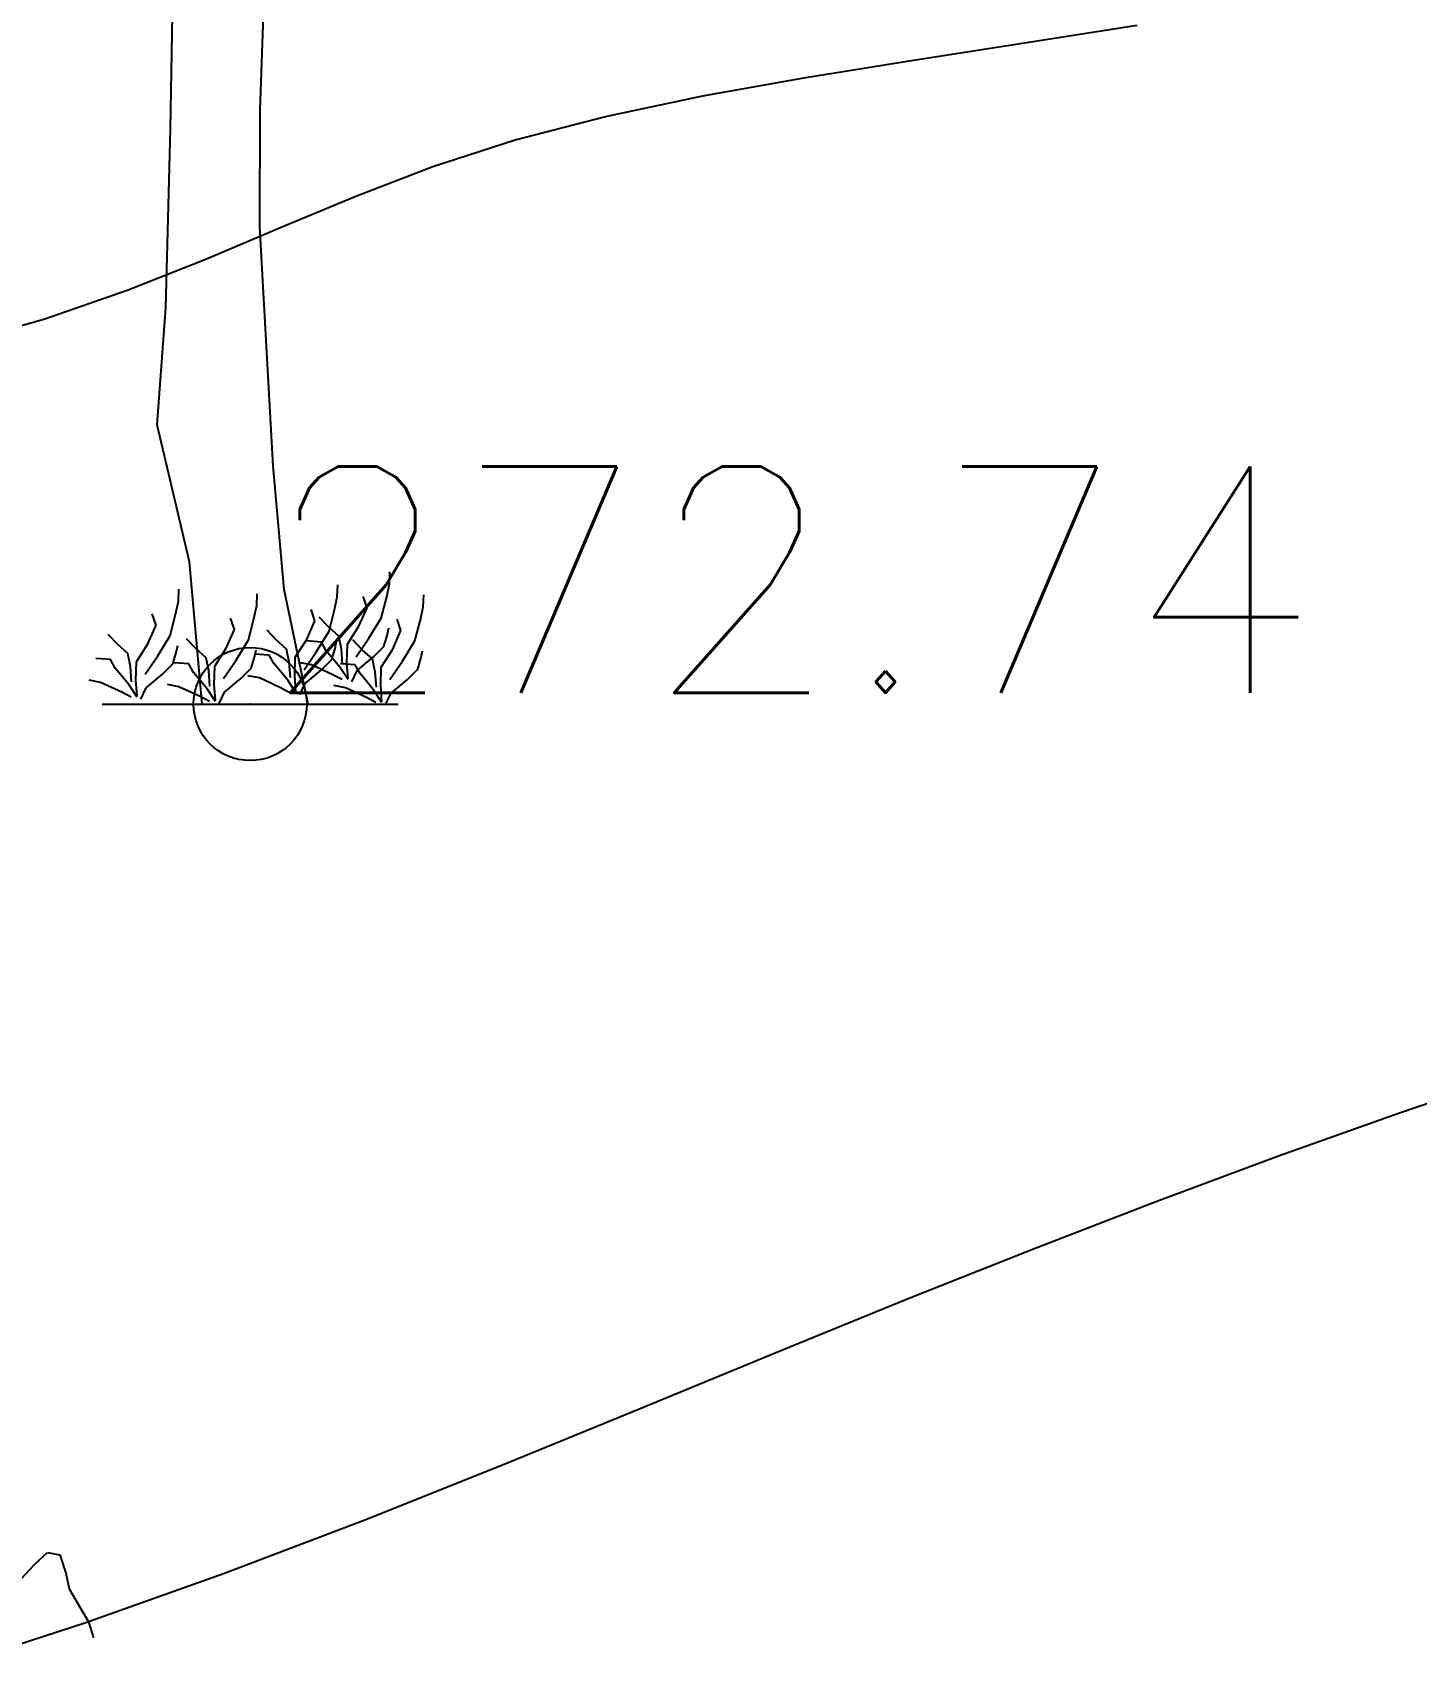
# Model space of a CAD drawing. Header units: millimetres. Extents: x 524954 to 526204, y 9523489 to 9524010.
# Drawn here: x 525660.02 to 525666.14, y 9523599.1 to 9523606.32 of the extents above; entities that cross this region are included whole.
import ezdxf

# ---------------------------------------------------------------- set-up
doc = ezdxf.new("R2010")
doc.units = ezdxf.units.MM
doc.header["$PDMODE"] = 32
doc.header["$PDSIZE"] = 0.5
doc.linetypes.add('ACAD_ISO12W100', pattern=[21, 12, -3, 0, -3, 0, -3])
for name, color, linetype in [('Arbre', 34, 'ACAD_ISO12W100'), ('CN_01_00', 3, 'Continuous'), ('CN_02_00', 4, 'Continuous'), ('TopoAlt', 3, 'Continuous'), ('TOPOJIS', 7, 'Continuous')]:
    doc.layers.add(name, color=color, linetype=linetype)
doc.styles.add('Simplex 1.0', font='Simplex.shx', dxfattribs={"width": 0.99, "height": 1})

# ---------------------------------------------------------------- blocks, each defined once
blk = doc.blocks.new('TCPOINT M')
at = {"color": 0}
blk.add_point((0, 0), dxfattribs=at)
at = {"layer": 'TopoAlt', "style": 'Simplex 1.0', "width": 0.99}
blk.add_attdef('ALT', (0.15, 0.15), '', height=1, dxfattribs=at)
blk = doc.blocks.new('v088')
at = {"color": 3, "linetype": 'Continuous'}
for p, q in [((3.2465, 5.665), (3.3042, 5.7189)), ((3.3042, 5.7189), (3.3581, 5.7073)), ((3.3581, 5.7073), (3.385, 5.6266)), ((3.1888, 5.6035), (3.2465, 5.665)), ((3.385, 5.6266), (3.4004, 5.5573)), ((3.4004, 5.5573), (3.485, 5.4112)), ((3.485, 5.4112), (3.5081, 5.3419)), ((0.6155, 0.5313), (0.6179, 0.5842)), ((-0.3173, 0.4544), (-0.3149, 0.5073)), ((0.3847, 0.4736), (0.3871, 0.5265)), ((0.6034, 0.4736), (0.6155, 0.5313)), ((-0.3294, 0.3967), (-0.3173, 0.4544)), ((0.0168, 0.3774), (0.0288, 0.4351)), ((0.0288, 0.4351), (0.0313, 0.488)), ((0.3726, 0.4159), (0.3847, 0.4736)), ((0.5169, 0.4255), (0.5001, 0.476)), ((0.5794, 0.3798), (0.6034, 0.4736)), ((0.7645, 0.4303), (0.7669, 0.4832)), ((-0.4159, 0.3486), (-0.4327, 0.3991)), ((-0.3534, 0.3029), (-0.3294, 0.3967)), ((-0.0697, 0.3294), (-0.0865, 0.3798)), ((-0.0072, 0.2837), (0.0168, 0.3774)), ((0.25, 0.2861), (0.2861, 0.3678)), ((0.2861, 0.3678), (0.2693, 0.4183)), ((0.3462, 0.3414), (0.3053, 0.3847)), ((0.3486, 0.3221), (0.3726, 0.4159)), ((0.4808, 0.3438), (0.5169, 0.4255)), ((0.5241, 0.2909), (0.5794, 0.3798)), ((0.6659, 0.3246), (0.6491, 0.375)), ((0.7285, 0.2789), (0.7525, 0.3726)), ((0.7525, 0.3726), (0.7645, 0.4303)), ((-0.5866, 0.2645), (-0.6275, 0.3077)), ((-0.452, 0.2669), (-0.4159, 0.3486)), ((-0.4087, 0.214), (-0.3534, 0.3029)), ((-0.1058, 0.2476), (-0.0697, 0.3294)), ((0.1154, 0.2837), (0.0745, 0.327)), ((0.2933, 0.2332), (0.3486, 0.3221)), ((0.3919, 0.3005), (0.3462, 0.3414)), ((0.4039, 0.2428), (0.3919, 0.3005)), ((0.4303, 0.2645), (0.4808, 0.3438)), ((0.4688, 0.2092), (0.5241, 0.2909)), ((0.5914, 0.2548), (0.6058, 0.3029)), ((0.6058, 0.3029), (0.6131, 0.3366)), ((0.6299, 0.2428), (0.6659, 0.3246)), ((-0.5409, 0.2236), (-0.5866, 0.2645)), ((-0.5289, 0.1659), (-0.5409, 0.2236)), ((-0.5025, 0.1875), (-0.452, 0.2669)), ((-0.3414, 0.1779), (-0.327, 0.226)), ((-0.327, 0.226), (-0.3197, 0.2596)), ((-0.2404, 0.2452), (-0.2813, 0.2885)), ((-0.1947, 0.2043), (-0.2404, 0.2452)), ((-0.1563, 0.1683), (-0.1058, 0.2476)), ((-0.0625, 0.1947), (-0.0072, 0.2837)), ((0.0192, 0.2068), (0.0264, 0.2404)), ((0.0841, 0.2164), (0.0192, 0.2212)), ((0.1611, 0.2428), (0.1154, 0.2837)), ((0.1731, 0.1851), (0.1611, 0.2428)), ((0.1995, 0.2068), (0.25, 0.2861)), ((0.238, 0.1515), (0.2933, 0.2332)), ((0.3149, 0.2741), (0.25, 0.2789)), ((0.3366, 0.2356), (0.3149, 0.2741)), ((0.3967, 0.1635), (0.3366, 0.2356)), ((0.3606, 0.1971), (0.375, 0.2452)), ((0.375, 0.2452), (0.3823, 0.2789)), ((0.4087, 0.1755), (0.4039, 0.2428)), ((0.4279, 0.1827), (0.4303, 0.2645)), ((0.4953, 0.2404), (0.4544, 0.2837)), ((0.5409, 0.1995), (0.4953, 0.2404)), ((0.5457, 0.2092), (0.5914, 0.2548)), ((0.5794, 0.1635), (0.6299, 0.2428)), ((0.6732, 0.1899), (0.7285, 0.2789)), ((0.7549, 0.2019), (0.7621, 0.2356)), ((-0.6179, 0.1971), (-0.6828, 0.2019)), ((-0.5962, 0.1587), (-0.6179, 0.1971)), ((-0.5361, 0.0865), (-0.5962, 0.1587)), ((-0.5241, 0.0986), (-0.5289, 0.1659)), ((-0.5049, 0.1058), (-0.5025, 0.1875)), ((-0.464, 0.1322), (-0.4087, 0.214)), ((-0.3871, 0.1322), (-0.3414, 0.1779)), ((-0.2717, 0.1779), (-0.3366, 0.1827)), ((-0.25, 0.1394), (-0.2717, 0.1779)), ((-0.1827, 0.1467), (-0.1947, 0.2043)), ((-0.1779, 0.0793), (-0.1827, 0.1467)), ((-0.1587, 0.0865), (-0.1563, 0.1683)), ((-0.1178, 0.113), (-0.0625, 0.1947)), ((-0.0409, 0.113), (0.0048, 0.1587)), ((0.0048, 0.1587), (0.0192, 0.2068)), ((0.1058, 0.1779), (0.0841, 0.2164)), ((0.1659, 0.1058), (0.1058, 0.1779)), ((0.1779, 0.1178), (0.1731, 0.1851)), ((0.1971, 0.125), (0.1995, 0.2068)), ((0.2717, 0.1731), (0.2212, 0.1827)), ((0.2428, 0.0914), (0.3149, 0.1515)), ((0.3654, 0.1298), (0.2717, 0.1731)), ((0.3149, 0.1515), (0.3606, 0.1971)), ((0.4327, 0.1082), (0.3967, 0.1635)), ((0.464, 0.1731), (0.3991, 0.1779)), ((0.4327, 0.113), (0.4279, 0.1827)), ((0.4496, 0.0986), (0.4736, 0.1491)), ((0.4856, 0.1346), (0.464, 0.1731)), ((0.4736, 0.1491), (0.5457, 0.2092)), ((0.5529, 0.1418), (0.5409, 0.1995)), ((0.577, 0.0817), (0.5794, 0.1635)), ((0.6179, 0.1082), (0.6732, 0.1899)), ((0.6948, 0.1082), (0.7405, 0.1539)), ((0.7405, 0.1539), (0.7549, 0.2019)), ((-0.6611, 0.0962), (-0.7116, 0.1058)), ((-0.5674, 0.0529), (-0.6611, 0.0962)), ((-0.5001, 0.0313), (-0.5361, 0.0865)), ((-0.5001, 0.0361), (-0.5049, 0.1058)), ((-0.4592, 0.0721), (-0.3871, 0.1322)), ((-0.3149, 0.0769), (-0.3654, 0.0865)), ((-0.2212, 0.0337), (-0.3149, 0.0769)), ((-0.1899, 0.0673), (-0.25, 0.1394)), ((-0.1539, 0.0168), (-0.1587, 0.0865)), ((-0.113, 0.0529), (-0.0409, 0.113)), ((0.0409, 0.1154), (-0.0096, 0.125)), ((0.1346, 0.0721), (0.0409, 0.1154)), ((0.2019, 0.0505), (0.1659, 0.1058)), ((0.2019, 0.0553), (0.1971, 0.125)), ((0.2188, 0.0409), (0.2428, 0.0914)), ((0.4063, 0.1082), (0.3654, 0.1298)), ((0.4207, 0.0721), (0.3702, 0.0817)), ((0.5457, 0.0625), (0.4856, 0.1346)), ((0.5578, 0.0745), (0.5529, 0.1418)), ((0.5818, 0.012), (0.577, 0.0817)), ((0.6227, 0.0481), (0.6948, 0.1082)), ((-0.5265, 0.0313), (-0.5674, 0.0529)), ((-0.4832, 0.0216), (-0.4592, 0.0721)), ((-0.1803, 0.012), (-0.2212, 0.0337)), ((-0.1539, 0.012), (-0.1899, 0.0673)), ((-0.137, 0.0024), (-0.113, 0.0529)), ((0.1755, 0.0505), (0.1346, 0.0721)), ((0.5145, 0.0288), (0.4207, 0.0721)), ((0.5554, 0.0072), (0.5145, 0.0288)), ((0.5818, 0.0072), (0.5457, 0.0625)), ((0.5986, -0.0024), (0.6227, 0.0481))]:
    blk.add_line(p, q, dxfattribs=at)
at = {"linetype": 'Continuous'}
for p, q in [((0.0445, 2.6247), (0.064, 3.1786)), ((-0.3518, 2.5418), (-0.3436, 3.0457)), ((0.0429, 2.1085), (0.0445, 2.6247)), ((-0.3726, 1.7516), (-0.3518, 2.5418)), ((0.1022, 1.0525), (0.0429, 2.1085)), ((-0.4115, 1.2346), (-0.3726, 1.7516)), ((-0.2683, 0.6281), (-0.4115, 1.2346)), ((0.151, 0.5063), (0.1022, 1.0525)), ((-0.2127, 0), (-0.2683, 0.6281)), ((0.2565, 0), (0.151, 0.5063)), ((-0.6539, 0), (0.6539, 0))]:
    blk.add_line(p, q, dxfattribs=at)

msp = doc.modelspace()

# ---------------------------------------------------------------- linework, layer by layer
at = {"layer": 'CN_01_00', "elevation": 273, "flags": 128}
msp.add_lwpolyline([(525659.6575, 9523604.9402), (525660.0713, 9523605.0571), (525660.4444, 9523605.1864), (525660.7899, 9523605.3233), (525661.1206, 9523605.463), (525661.4496, 9523605.6006), (525661.7898, 9523605.7311), (525662.1543, 9523605.8497), (525662.5528, 9523605.9531), (525662.9829, 9523606.0436), (525663.4387, 9523606.1252), (525663.9145, 9523606.202), (525664.4047, 9523606.2778), (525664.9035, 9523606.3565)], dxfattribs=at)
at = {"layer": 'CN_02_00', "elevation": 272, "flags": 128}
msp.add_lwpolyline([(525659.6487, 9523599.1), (525660.2527, 9523599.2959), (525660.8656, 9523599.5145), (525661.4823, 9523599.7494), (525662.0976, 9523599.9942), (525662.7064, 9523600.2429), (525663.3036, 9523600.489), (525663.884, 9523600.7262), (525664.4445, 9523600.9498), (525664.9899, 9523601.1602), (525665.5272, 9523601.3597), (525666.0631, 9523601.55), (525666.6044, 9523601.7334)], dxfattribs=at)

# ---------------------------------------------------------------- block references
at = {"layer": 'Arbre'}
for p in [(525660.983, 9523603.356), (525656.783, 9523593.889)]:
    msp.add_blockref('v088', p, dxfattribs=at)
at = {"layer": 'TOPOJIS'}
ref = msp.add_blockref('TCPOINT M', (525660.9832, 9523603.3563, 272.74), dxfattribs=at)
ref.add_attrib('ALT', '272.74', (525661.0332, 9523603.4063, 272.74), dxfattribs={"layer": 'TopoAlt', "height": 1, "style": 'Simplex 1.0', "width": 0.99})

doc.saveas('drawing.dxf')
